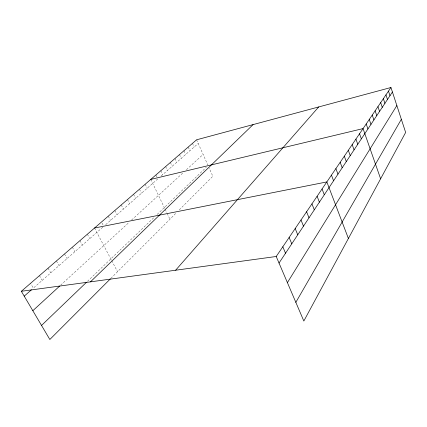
<?xml version="1.0" encoding="UTF-8"?>
<svg xmlns="http://www.w3.org/2000/svg" width="427" height="427" viewBox="0 0 427 427"><rect width="100%" height="100%" fill="white"/><g stroke="black" fill="none" stroke-linecap="round" stroke-linejoin="round"><path stroke-width="0.32" stroke-dasharray="2.13 1.6" d="M110.876 278.361L176.052 213.094M179.287 209.849L212.817 176.271L209.123 167.955M87.46 281.345L154.43 217.06M157.168 214.434L206.305 167.261M60.613 285.199L129.264 222.184M131.607 220.033L183.498 172.401M186.434 169.711L203.103 154.409M102.779 227.207L33.349 288.134L30.552 283.336M105.688 224.655L158.732 178.102M161.192 175.945L198.229 143.44M39.455 275.639L42.182 280.384M48.075 268.188L50.733 272.874M56.428 260.966L59.022 265.605M64.52 253.974L67.05 258.559M72.366 247.19L74.837 251.722M79.977 240.609L82.395 245.093M87.364 234.226L89.729 238.656M94.538 228.023L111.426 260.096M111.735 260.678L117.537 271.695M102.069 223.086L103.201 225.253M108.277 216.147L110.486 220.439M114.858 210.458L117.025 214.706M121.263 204.928L123.382 209.129M127.492 199.542L129.562 203.7M133.55 194.301L135.583 198.416M139.453 189.204L141.444 193.271M145.201 184.234L147.155 188.264M150.8 179.393L164.891 208.728M165.169 209.31L166.856 212.822M167.138 213.409L169.93 219.222M155.866 175.011L156.944 177.269M160.819 170.736L162.666 174.648M165.649 166.557L167.469 170.437M170.373 162.473L172.161 166.316M174.995 158.481L176.751 162.292M179.511 154.579L181.235 158.353M183.925 150.763L185.622 154.505M188.243 147.027L189.919 150.736M192.47 143.371L194.12 147.048M196.607 139.794L207.816 165.014"/><path stroke-width="0.64" d="M295.836 302.343L401.348 119.293M287.403 282.637L396.854 105.554M279.018 263.048L392.424 92.018M276.216 256.488L390.951 87.508L405.65 132.434L303.832 321.029L276.216 256.488L21.35 291.289L49.836 339.492L110.422 278.82M175.63 270.222L318.686 106.953M90.465 281.852L253.099 124.599M41.531 325.438L86.532 282.242M32.826 310.707L59.663 286.069M24.222 296.146L31.427 289.821M21.35 291.289L196.607 139.794L390.951 87.508M150.8 179.393L363.051 128.602L380.617 178.801M94.538 228.023L326.842 181.929L348.395 238.485M282.813 246.774L285.535 253.227M289.132 237.465L291.774 243.817M295.19 228.541L297.752 234.797M301.003 219.985L303.49 226.139M306.581 211.765L309.004 217.829M311.945 203.871L314.299 209.844M317.101 196.276L319.391 202.158M322.059 188.969L324.296 194.765M331.448 175.145L333.572 180.776M335.889 168.601L337.96 174.152M340.175 162.287L342.198 167.763M344.317 156.191L346.292 161.593M348.315 150.299L350.247 155.625M352.184 144.604L354.068 149.861M355.921 139.095L357.767 144.283M359.545 133.763L361.349 138.882M366.201 123.958L367.935 128.949M369.264 119.448L370.967 124.38M372.243 115.06L373.913 119.934M375.136 110.796L376.774 115.616M377.954 106.649L379.56 111.415M380.692 102.619L382.272 107.326M383.361 98.69L384.908 103.345M385.955 94.863L387.481 99.47M388.485 91.138L389.984 95.696"/></g></svg>
